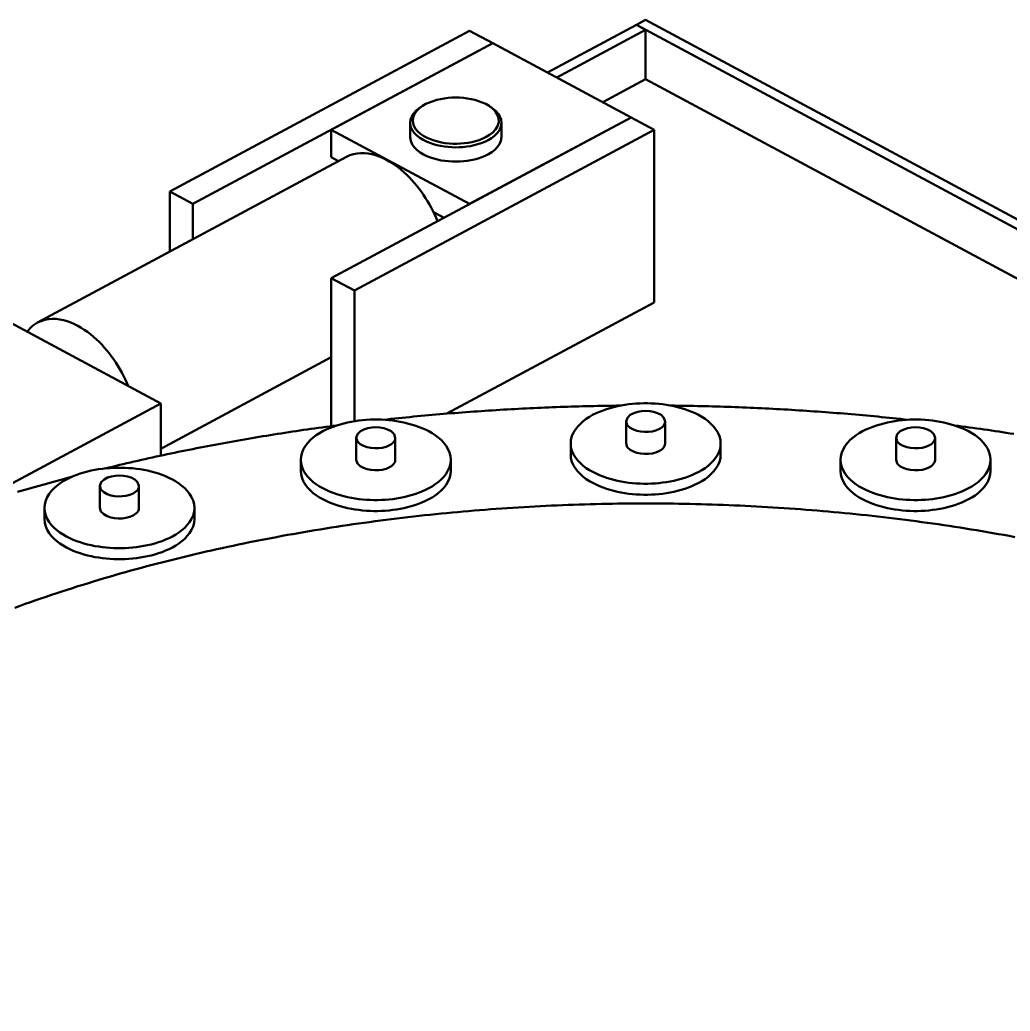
# Model space of a CAD drawing. Header units: millimetres. Extents: x 0 to 841, y 0 to 594.
# Drawn here: x 538.85 to 570.73, y 193 to 224.92 of the extents above; entities that cross this region are included whole.
import ezdxf

# ---------------------------------------------------------------- set-up
doc = ezdxf.new("R2010")
doc.units = ezdxf.units.MM
doc.layers.add('VIS', color=7, linetype='CONTINUOUS', lineweight=50)

msp = doc.modelspace()

# ---------------------------------------------------------------- linework, layer by layer
at = {"layer": 'VIS'}
for points in [[(555.84, 223.224), (558.703, 224.761)], [(558.703, 224.761), (559, 224.92)], [(558.703, 224.761), (634.703, 183.957)], [(558.703, 224.761), (559, 224.601)], [(559, 224.92), (635, 184.116)], [(553.333, 224.57), (543.685, 219.389)], [(553.333, 224.57), (554.076, 224.171)], [(556.137, 223.064), (559, 224.601)], [(559, 223.007), (559, 224.601)], [(554.076, 224.171), (544.427, 218.991)], [(554.076, 224.171), (548.88, 221.382)], [(554.076, 224.171), (558.529, 221.78)], [(557.622, 222.267), (559, 223.007)], [(559, 223.007), (572.789, 215.604)], [(553.957, 222.147), (553.85, 222.21), (553.737, 222.262), (553.621, 222.305), (553.502, 222.341), (553.381, 222.369), (553.259, 222.391), (553.136, 222.406), (553.012, 222.415), (552.888, 222.418), (552.764, 222.415), (552.64, 222.406), (552.517, 222.391), (552.395, 222.369), (552.274, 222.341), (552.155, 222.305), (552.039, 222.262), (551.927, 222.21), (551.819, 222.147)], [(551.755, 222.105), (551.669, 222.044), (551.591, 221.974), (551.523, 221.895), (551.468, 221.805), (551.431, 221.707), (551.419, 221.603)], [(551.819, 222.147), (551.721, 222.075), (551.633, 221.989), (551.562, 221.889), (551.516, 221.775), (551.503, 221.654), (551.528, 221.534), (551.583, 221.424), (551.661, 221.329), (551.753, 221.248), (551.854, 221.179), (551.962, 221.121), (552.075, 221.072), (552.191, 221.031), (552.309, 220.998), (552.429, 220.972), (552.551, 220.953), (552.673, 220.939), (552.796, 220.932), (552.918, 220.93), (553.041, 220.935), (553.164, 220.945), (553.285, 220.961), (553.406, 220.984), (553.525, 221.014), (553.643, 221.05), (553.757, 221.095), (553.868, 221.148)], [(551.819, 222.147), (551.755, 222.105)], [(551.788, 222.126), (551.783, 222.123), (551.777, 222.119), (551.771, 222.116), (551.766, 222.112), (551.76, 222.109), (551.755, 222.105)], [(553.868, 221.148), (553.978, 221.215), (554.08, 221.295), (554.168, 221.389), (554.235, 221.499), (554.27, 221.623), (554.266, 221.751), (554.223, 221.872), (554.152, 221.979), (554.06, 222.071), (553.957, 222.147)], [(553.957, 222.147), (554.022, 222.105)], [(554.022, 222.105), (554.016, 222.109), (554.011, 222.112), (554.005, 222.116), (553.999, 222.119), (553.994, 222.123), (553.988, 222.126)], [(554.358, 221.603), (554.345, 221.707), (554.309, 221.805), (554.254, 221.895), (554.185, 221.974), (554.107, 222.044), (554.022, 222.105)], [(558.529, 221.78), (548.88, 216.6)], [(551.419, 221.603), (551.435, 221.484), (551.482, 221.374), (551.551, 221.276), (551.636, 221.19), (551.731, 221.117), (551.834, 221.054), (551.941, 221), (552.053, 220.954), (552.167, 220.916), (552.283, 220.884), (552.401, 220.859), (552.52, 220.84), (552.639, 220.826), (552.759, 220.817), (552.879, 220.814), (553, 220.817), (553.12, 220.824), (553.24, 220.837), (553.359, 220.856), (553.476, 220.88), (553.593, 220.911), (553.707, 220.948), (553.819, 220.993), (553.927, 221.045)], [(551.419, 221.603), (551.419, 221.143)], [(558.529, 221.78), (553.333, 218.991)], [(553.927, 221.045), (554.033, 221.109), (554.131, 221.183), (554.219, 221.269), (554.291, 221.369), (554.34, 221.482), (554.358, 221.603)], [(554.358, 221.603), (554.358, 221.143)], [(558.529, 221.78), (559.271, 221.382)], [(548.88, 220.496), (548.88, 221.382)], [(548.88, 221.382), (553.333, 218.991)], [(559.271, 221.382), (549.623, 216.202)], [(559.271, 215.821), (559.271, 221.382)], [(551.849, 220.585), (551.743, 220.648), (551.645, 220.722), (551.557, 220.809), (551.485, 220.908), (551.436, 221.021), (551.419, 221.143)], [(554.358, 221.143), (554.341, 221.024), (554.294, 220.913), (554.225, 220.815), (554.14, 220.73), (554.045, 220.656), (553.942, 220.593), (553.835, 220.539), (553.723, 220.494), (553.609, 220.455), (553.493, 220.424), (553.376, 220.398), (553.257, 220.379), (553.137, 220.365), (553.017, 220.357), (552.897, 220.354), (552.776, 220.356), (552.656, 220.364), (552.537, 220.377), (552.418, 220.395), (552.3, 220.42), (552.184, 220.45), (552.069, 220.488), (551.957, 220.532), (551.849, 220.585)], [(552.302, 218.437), (552.255, 218.548), (552.206, 218.657), (552.153, 218.765), (552.098, 218.872), (552.04, 218.977), (551.979, 219.08), (551.916, 219.182), (551.849, 219.282), (551.781, 219.381), (551.709, 219.477), (551.635, 219.571), (551.558, 219.663), (551.478, 219.753), (551.396, 219.84), (551.311, 219.925), (551.223, 220.007), (551.132, 220.086), (551.039, 220.161), (550.942, 220.233), (550.843, 220.3), (550.741, 220.363), (550.636, 220.421), (550.528, 220.474), (550.417, 220.52), (550.304, 220.56), (550.188, 220.592), (550.071, 220.614), (549.951, 220.628), (549.831, 220.63), (549.712, 220.62), (549.594, 220.597), (549.48, 220.56), (549.371, 220.51)], [(539.425, 215.17), (549.371, 220.51)], [(548.88, 220.496), (549.113, 220.371)], [(543.685, 217.457), (543.685, 219.389)], [(543.685, 219.389), (544.427, 218.991)], [(544.427, 217.856), (544.427, 218.991)], [(552.171, 218.73), (552.509, 218.548)], [(536.115, 216.467), (543.388, 212.562)], [(548.88, 211.837), (548.88, 216.6)], [(548.88, 216.6), (549.623, 216.202)], [(549.623, 211.995), (549.623, 216.202)], [(559.271, 215.821), (552.598, 212.238)], [(539.425, 215.17), (539.36, 215.132), (539.298, 215.088), (539.239, 215.04), (539.184, 214.988), (539.133, 214.932), (539.085, 214.872)], [(542.347, 213.121), (542.299, 213.234), (542.247, 213.346), (542.192, 213.456), (542.135, 213.565), (542.075, 213.672), (542.011, 213.777), (541.945, 213.881), (541.876, 213.983), (541.804, 214.083), (541.73, 214.181), (541.653, 214.276), (541.572, 214.37), (541.489, 214.46), (541.403, 214.548), (541.315, 214.633), (541.223, 214.715), (541.128, 214.794), (541.031, 214.869), (540.93, 214.939), (540.826, 215.005), (540.719, 215.067), (540.61, 215.122), (540.497, 215.171), (540.381, 215.213), (540.263, 215.247), (540.143, 215.272), (540.021, 215.287), (539.898, 215.29), (539.775, 215.281), (539.654, 215.258), (539.537, 215.221), (539.425, 215.17)], [(543.388, 211.103), (548.88, 214.052)], [(538.166, 209.759), (543.388, 212.562)], [(543.388, 210.885), (543.388, 212.562)], [(558.182, 212.497), (558.061, 212.496), (557.939, 212.494), (557.818, 212.493), (557.697, 212.491), (557.576, 212.489), (557.454, 212.486), (557.333, 212.484), (557.212, 212.481), (557.091, 212.478), (556.97, 212.475), (556.848, 212.472), (556.727, 212.469), (556.606, 212.465), (556.485, 212.461), (556.364, 212.457), (556.243, 212.453), (556.121, 212.449), (556, 212.444), (555.879, 212.439), (555.758, 212.434), (555.637, 212.429), (555.516, 212.424), (555.395, 212.418), (555.274, 212.413), (555.152, 212.407), (555.031, 212.401), (554.91, 212.394), (554.789, 212.388), (554.668, 212.381), (554.547, 212.375), (554.426, 212.367), (554.305, 212.36), (554.184, 212.353), (554.063, 212.345), (553.942, 212.337), (553.821, 212.329), (553.7, 212.321), (553.579, 212.313), (553.458, 212.304), (553.337, 212.296), (553.216, 212.287), (553.096, 212.278), (552.975, 212.268), (552.854, 212.259), (552.733, 212.249), (552.612, 212.239), (552.491, 212.229), (552.371, 212.219), (552.25, 212.208), (552.129, 212.198), (552.008, 212.187), (551.888, 212.176), (551.767, 212.165), (551.646, 212.153), (551.525, 212.142), (551.405, 212.13), (551.284, 212.118), (551.164, 212.106), (551.043, 212.093), (550.922, 212.081), (550.802, 212.068), (550.681, 212.055), (550.561, 212.042)], [(561.414, 211.278), (561.404, 211.399), (561.373, 211.517), (561.324, 211.628), (561.261, 211.732), (561.186, 211.828), (561.102, 211.915), (561.01, 211.995), (560.913, 212.068), (560.811, 212.135), (560.706, 212.195), (560.597, 212.25), (560.486, 212.299), (560.373, 212.344), (560.258, 212.384), (560.142, 212.42), (560.024, 212.452), (559.906, 212.479), (559.786, 212.503), (559.667, 212.524), (559.546, 212.54), (559.425, 212.554), (559.304, 212.564), (559.182, 212.57), (559.061, 212.574), (558.939, 212.574), (558.818, 212.57), (558.696, 212.564), (558.575, 212.554), (558.454, 212.54), (558.333, 212.524), (558.214, 212.503), (558.094, 212.479), (557.976, 212.452), (557.858, 212.42), (557.742, 212.384), (557.627, 212.344), (557.514, 212.299), (557.403, 212.25), (557.294, 212.195), (557.189, 212.135), (557.087, 212.068), (556.99, 211.995), (556.898, 211.915), (556.814, 211.828), (556.739, 211.732), (556.676, 211.628), (556.627, 211.517), (556.596, 211.399), (556.586, 211.278)], [(559.63, 211.986), (559.588, 212.107), (559.495, 212.196), (559.38, 212.256), (559.257, 212.295), (559.129, 212.317), (559, 212.324), (558.871, 212.317), (558.743, 212.295), (558.62, 212.256), (558.505, 212.196), (558.412, 212.107), (558.37, 211.986)], [(567.439, 212.042), (567.319, 212.055), (567.198, 212.068), (567.078, 212.081), (566.957, 212.093), (566.836, 212.106), (566.716, 212.118), (566.595, 212.13), (566.475, 212.142), (566.354, 212.153), (566.233, 212.165), (566.112, 212.176), (565.992, 212.187), (565.871, 212.198), (565.75, 212.208), (565.629, 212.219), (565.509, 212.229), (565.388, 212.239), (565.267, 212.249), (565.146, 212.259), (565.025, 212.268), (564.904, 212.278), (564.784, 212.287), (564.663, 212.296), (564.542, 212.304), (564.421, 212.313), (564.3, 212.321), (564.179, 212.329), (564.058, 212.337), (563.937, 212.345), (563.816, 212.353), (563.695, 212.36), (563.574, 212.367), (563.453, 212.375), (563.332, 212.381), (563.211, 212.388), (563.09, 212.394), (562.969, 212.401), (562.848, 212.407), (562.726, 212.413), (562.605, 212.418), (562.484, 212.424), (562.363, 212.429), (562.242, 212.434), (562.121, 212.439), (562, 212.444), (561.879, 212.449), (561.757, 212.453), (561.636, 212.457), (561.515, 212.461), (561.394, 212.465), (561.273, 212.469), (561.152, 212.472), (561.03, 212.475), (560.909, 212.478), (560.788, 212.481), (560.667, 212.484), (560.546, 212.486), (560.424, 212.489), (560.303, 212.491), (560.182, 212.493), (560.061, 212.494), (559.939, 212.496), (559.818, 212.497)], [(552.726, 210.752), (552.715, 210.873), (552.684, 210.991), (552.636, 211.102), (552.573, 211.206), (552.498, 211.302), (552.414, 211.39), (552.322, 211.47), (552.225, 211.543), (552.123, 211.609), (552.017, 211.67), (551.909, 211.724), (551.797, 211.774), (551.684, 211.819), (551.569, 211.859), (551.453, 211.894), (551.336, 211.926), (551.217, 211.954), (551.098, 211.978), (550.978, 211.998), (550.858, 212.015), (550.737, 212.028), (550.615, 212.038), (550.494, 212.045), (550.372, 212.048), (550.251, 212.048), (550.129, 212.045), (550.008, 212.038), (549.886, 212.028), (549.765, 212.015), (549.645, 211.998), (549.525, 211.978), (549.406, 211.954), (549.287, 211.926), (549.17, 211.894), (549.054, 211.859), (548.939, 211.819), (548.826, 211.774), (548.715, 211.724), (548.606, 211.67), (548.5, 211.609), (548.398, 211.543), (548.301, 211.47), (548.21, 211.39), (548.125, 211.302), (548.05, 211.206), (547.987, 211.102), (547.939, 210.991), (547.908, 210.873), (547.897, 210.752)], [(558.37, 211.986), (558.408, 211.871), (558.496, 211.784), (558.604, 211.724), (558.721, 211.683), (558.842, 211.659), (558.965, 211.649), (559.089, 211.652), (559.212, 211.668), (559.332, 211.699), (559.445, 211.747)], [(558.37, 211.986), (558.37, 211.278)], [(559.445, 211.747), (559.491, 211.774), (559.533, 211.806), (559.57, 211.843), (559.601, 211.886), (559.622, 211.934), (559.63, 211.986)], [(559.63, 211.986), (559.63, 211.278)], [(570.103, 210.752), (570.092, 210.873), (570.061, 210.991), (570.013, 211.102), (569.95, 211.206), (569.875, 211.302), (569.79, 211.39), (569.699, 211.47), (569.602, 211.543), (569.5, 211.609), (569.394, 211.67), (569.285, 211.724), (569.174, 211.774), (569.061, 211.819), (568.946, 211.859), (568.83, 211.894), (568.713, 211.926), (568.594, 211.954), (568.475, 211.978), (568.355, 211.998), (568.235, 212.015), (568.114, 212.028), (567.992, 212.038), (567.871, 212.045), (567.749, 212.048), (567.628, 212.048), (567.506, 212.045), (567.385, 212.038), (567.263, 212.028), (567.142, 212.015), (567.022, 211.998), (566.902, 211.978), (566.783, 211.954), (566.664, 211.926), (566.547, 211.894), (566.431, 211.859), (566.316, 211.819), (566.203, 211.774), (566.091, 211.724), (565.983, 211.67), (565.877, 211.609), (565.775, 211.543), (565.678, 211.47), (565.586, 211.39), (565.502, 211.302), (565.427, 211.206), (565.364, 211.102), (565.316, 210.991), (565.285, 210.873), (565.274, 210.752)], [(549.06, 211.861), (548.941, 211.845), (548.821, 211.829), (548.702, 211.813), (548.583, 211.797), (548.463, 211.78), (548.344, 211.763), (548.224, 211.747), (548.105, 211.729), (547.986, 211.712), (547.867, 211.695), (547.747, 211.677), (547.628, 211.659), (547.509, 211.641), (547.39, 211.623), (547.271, 211.604), (547.152, 211.585), (547.033, 211.567), (546.914, 211.547), (546.795, 211.528), (546.676, 211.509), (546.557, 211.489), (546.438, 211.469), (546.319, 211.449), (546.2, 211.429), (546.082, 211.408), (545.963, 211.387), (545.844, 211.366), (545.725, 211.345), (545.607, 211.324), (545.488, 211.302), (545.37, 211.281), (545.251, 211.259), (545.133, 211.237), (545.014, 211.214), (544.896, 211.192), (544.777, 211.169), (544.659, 211.146), (544.541, 211.123), (544.423, 211.099), (544.304, 211.076), (544.186, 211.052), (544.068, 211.028), (543.95, 211.004), (543.832, 210.979), (543.714, 210.955), (543.596, 210.93), (543.478, 210.905), (543.36, 210.879), (543.243, 210.854), (543.125, 210.828), (543.007, 210.802), (542.889, 210.776), (542.772, 210.75), (542.654, 210.723), (542.537, 210.696), (542.419, 210.669), (542.302, 210.642), (542.184, 210.615), (542.067, 210.587), (541.95, 210.559), (541.833, 210.531), (541.715, 210.503), (541.598, 210.474)], [(550.941, 211.461), (550.9, 211.581), (550.806, 211.67), (550.692, 211.73), (550.568, 211.769), (550.441, 211.792), (550.312, 211.799), (550.182, 211.792), (550.055, 211.769), (549.931, 211.73), (549.817, 211.67), (549.723, 211.581), (549.682, 211.461)], [(568.318, 211.461), (568.277, 211.581), (568.183, 211.67), (568.069, 211.73), (567.945, 211.769), (567.818, 211.792), (567.688, 211.799), (567.559, 211.792), (567.432, 211.769), (567.308, 211.73), (567.194, 211.67), (567.1, 211.581), (567.059, 211.461)], [(570.848, 211.585), (570.729, 211.604), (570.61, 211.623), (570.491, 211.641), (570.372, 211.659), (570.253, 211.677), (570.133, 211.695), (570.014, 211.712), (569.895, 211.729), (569.776, 211.747), (569.656, 211.763), (569.537, 211.78), (569.417, 211.797), (569.298, 211.813), (569.179, 211.829), (569.059, 211.845), (568.94, 211.861)], [(549.682, 211.461), (549.72, 211.345), (549.807, 211.258), (549.915, 211.198), (550.032, 211.158), (550.154, 211.133), (550.277, 211.123), (550.401, 211.126), (550.523, 211.142), (550.643, 211.173), (550.757, 211.222)], [(549.682, 211.461), (549.682, 210.752)], [(550.757, 211.222), (550.802, 211.249), (550.844, 211.281), (550.882, 211.318), (550.913, 211.36), (550.934, 211.409), (550.941, 211.461)], [(550.941, 211.461), (550.941, 210.752)], [(567.059, 211.461), (567.097, 211.345), (567.184, 211.258), (567.292, 211.198), (567.409, 211.158), (567.53, 211.133), (567.654, 211.123), (567.778, 211.126), (567.9, 211.142), (568.02, 211.173), (568.134, 211.222)], [(567.059, 211.461), (567.059, 210.752)], [(568.134, 211.222), (568.179, 211.249), (568.221, 211.281), (568.259, 211.318), (568.29, 211.36), (568.311, 211.409), (568.318, 211.461)], [(568.318, 211.461), (568.318, 210.752)], [(556.586, 211.278), (556.596, 211.157), (556.627, 211.039), (556.676, 210.928), (556.739, 210.824), (556.814, 210.728), (556.898, 210.64), (556.99, 210.56), (557.087, 210.487), (557.189, 210.421), (557.295, 210.361), (557.403, 210.306), (557.515, 210.256), (557.628, 210.212), (557.743, 210.172), (557.859, 210.136), (557.976, 210.104), (558.095, 210.076), (558.214, 210.052), (558.334, 210.032), (558.455, 210.015), (558.576, 210.002), (558.697, 209.992), (558.818, 209.986), (558.94, 209.982), (559.062, 209.982), (559.183, 209.986), (559.305, 209.992), (559.426, 210.002), (559.547, 210.016), (559.668, 210.032), (559.788, 210.053), (559.907, 210.077), (560.025, 210.105), (560.143, 210.136), (560.259, 210.172), (560.374, 210.212), (560.487, 210.257), (560.598, 210.307), (560.707, 210.361)], [(556.586, 211.278), (556.586, 210.924)], [(558.37, 211.278), (558.408, 211.162), (558.496, 211.075), (558.604, 211.015), (558.721, 210.975), (558.842, 210.951), (558.965, 210.94), (559.089, 210.943), (559.212, 210.96), (559.332, 210.99), (559.445, 211.039)], [(559.445, 211.039), (559.491, 211.066), (559.533, 211.098), (559.57, 211.135), (559.601, 211.177), (559.622, 211.226), (559.63, 211.278)], [(560.707, 210.361), (560.812, 210.422), (560.914, 210.488), (561.011, 210.561), (561.103, 210.641), (561.187, 210.729), (561.262, 210.825), (561.325, 210.928), (561.373, 211.04), (561.404, 211.157), (561.414, 211.278)], [(561.414, 211.278), (561.414, 210.924)], [(547.897, 210.752), (547.908, 210.631), (547.939, 210.514), (547.987, 210.402), (548.05, 210.298), (548.125, 210.203), (548.21, 210.115), (548.301, 210.035), (548.399, 209.962), (548.501, 209.895), (548.606, 209.835), (548.715, 209.78), (548.826, 209.731), (548.939, 209.686), (549.054, 209.646), (549.17, 209.61), (549.288, 209.579), (549.406, 209.551), (549.526, 209.527), (549.646, 209.507), (549.766, 209.49), (549.887, 209.476), (550.009, 209.466), (550.13, 209.46), (550.252, 209.457), (550.373, 209.457), (550.495, 209.46), (550.617, 209.467), (550.738, 209.477), (550.859, 209.49), (550.979, 209.507), (551.099, 209.527), (551.219, 209.551), (551.337, 209.579), (551.455, 209.611), (551.571, 209.647), (551.686, 209.687), (551.799, 209.731), (551.91, 209.781), (552.019, 209.836)], [(547.897, 210.752), (547.897, 210.398)], [(549.682, 210.752), (549.72, 210.637), (549.807, 210.55), (549.915, 210.49), (550.032, 210.449), (550.154, 210.425), (550.277, 210.415), (550.401, 210.418), (550.523, 210.434), (550.643, 210.465), (550.757, 210.513)], [(550.757, 210.513), (550.802, 210.54), (550.844, 210.572), (550.882, 210.609), (550.913, 210.652), (550.934, 210.7), (550.941, 210.752)], [(552.019, 209.836), (552.124, 209.896), (552.226, 209.963), (552.323, 210.036), (552.414, 210.116), (552.498, 210.203), (552.573, 210.299), (552.636, 210.403), (552.684, 210.514), (552.715, 210.631), (552.726, 210.752)], [(552.726, 210.752), (552.726, 210.398)], [(556.586, 210.924), (556.596, 210.803), (556.627, 210.685), (556.676, 210.574), (556.739, 210.47), (556.814, 210.374), (556.898, 210.286), (556.99, 210.206), (557.087, 210.133), (557.189, 210.067), (557.295, 210.006), (557.403, 209.952), (557.515, 209.902), (557.628, 209.857), (557.743, 209.817), (557.859, 209.782), (557.976, 209.75), (558.095, 209.722), (558.214, 209.698), (558.334, 209.678), (558.455, 209.661), (558.576, 209.648), (558.697, 209.638), (558.818, 209.631), (558.94, 209.628), (559.062, 209.628), (559.183, 209.631), (559.305, 209.638), (559.426, 209.648), (559.547, 209.661), (559.668, 209.678), (559.788, 209.699), (559.907, 209.723), (560.025, 209.75), (560.143, 209.782), (560.259, 209.818), (560.374, 209.858), (560.487, 209.903), (560.598, 209.952), (560.707, 210.007)], [(560.707, 210.007), (560.812, 210.068), (560.914, 210.134), (561.011, 210.207), (561.103, 210.287), (561.187, 210.375), (561.262, 210.47), (561.325, 210.574), (561.373, 210.685), (561.404, 210.803), (561.414, 210.924)], [(565.274, 210.752), (565.285, 210.631), (565.316, 210.514), (565.364, 210.402), (565.427, 210.298), (565.502, 210.203), (565.587, 210.115), (565.678, 210.035), (565.776, 209.962), (565.877, 209.895), (565.983, 209.835), (566.092, 209.78), (566.203, 209.731), (566.316, 209.686), (566.431, 209.646), (566.547, 209.61), (566.665, 209.579), (566.783, 209.551), (566.903, 209.527), (567.023, 209.507), (567.143, 209.49), (567.264, 209.476), (567.385, 209.466), (567.507, 209.46), (567.629, 209.457), (567.75, 209.457), (567.872, 209.46), (567.993, 209.467), (568.115, 209.477), (568.236, 209.49), (568.356, 209.507), (568.476, 209.527), (568.595, 209.551), (568.714, 209.579), (568.831, 209.611), (568.948, 209.647), (569.063, 209.687), (569.176, 209.731), (569.287, 209.781), (569.395, 209.836)], [(565.274, 210.752), (565.274, 210.398)], [(567.059, 210.752), (567.097, 210.637), (567.184, 210.55), (567.292, 210.49), (567.409, 210.449), (567.53, 210.425), (567.654, 210.415), (567.778, 210.418), (567.9, 210.434), (568.02, 210.465), (568.134, 210.513)], [(568.134, 210.513), (568.179, 210.54), (568.221, 210.572), (568.259, 210.609), (568.29, 210.652), (568.311, 210.7), (568.318, 210.752)], [(569.395, 209.836), (569.501, 209.896), (569.603, 209.963), (569.7, 210.036), (569.791, 210.116), (569.875, 210.203), (569.95, 210.299), (570.013, 210.403), (570.061, 210.514), (570.092, 210.631), (570.103, 210.752)], [(570.103, 210.752), (570.103, 210.398)], [(544.473, 209.202), (544.462, 209.323), (544.432, 209.441), (544.383, 209.552), (544.32, 209.656), (544.245, 209.752), (544.161, 209.839), (544.069, 209.919), (543.972, 209.992), (543.87, 210.059), (543.764, 210.119), (543.656, 210.174), (543.545, 210.223), (543.432, 210.268), (543.317, 210.308), (543.2, 210.344), (543.083, 210.376), (542.965, 210.403), (542.845, 210.427), (542.725, 210.448), (542.605, 210.464), (542.484, 210.478), (542.363, 210.488), (542.241, 210.494), (542.12, 210.498), (541.998, 210.498), (541.876, 210.494), (541.755, 210.488), (541.634, 210.478), (541.513, 210.464), (541.392, 210.448), (541.272, 210.427), (541.153, 210.403), (541.035, 210.376), (540.917, 210.344), (540.801, 210.308), (540.686, 210.268), (540.573, 210.223), (540.462, 210.174), (540.353, 210.119), (540.248, 210.059), (540.146, 209.992), (540.048, 209.919), (539.957, 209.839), (539.873, 209.752), (539.798, 209.656), (539.734, 209.552), (539.686, 209.441), (539.655, 209.323), (539.645, 209.202)], [(547.897, 210.398), (547.908, 210.277), (547.939, 210.159), (547.987, 210.048), (548.05, 209.944), (548.125, 209.848), (548.21, 209.761), (548.301, 209.68), (548.399, 209.608), (548.501, 209.541), (548.606, 209.481), (548.715, 209.426), (548.826, 209.376), (548.939, 209.332), (549.054, 209.292), (549.17, 209.256), (549.288, 209.224), (549.406, 209.197), (549.526, 209.173), (549.646, 209.152), (549.766, 209.136), (549.887, 209.122), (550.009, 209.112), (550.13, 209.106), (550.252, 209.102), (550.373, 209.102), (550.495, 209.106), (550.617, 209.112), (550.738, 209.122), (550.859, 209.136), (550.979, 209.153), (551.099, 209.173), (551.219, 209.197), (551.337, 209.225), (551.455, 209.257), (551.571, 209.292), (551.686, 209.332), (551.799, 209.377), (551.91, 209.427), (552.019, 209.482)], [(552.019, 209.482), (552.124, 209.542), (552.226, 209.608), (552.323, 209.681), (552.414, 209.761), (552.498, 209.849), (552.573, 209.945), (552.636, 210.048), (552.684, 210.16), (552.715, 210.277), (552.726, 210.398)], [(565.274, 210.398), (565.285, 210.277), (565.316, 210.159), (565.364, 210.048), (565.427, 209.944), (565.502, 209.848), (565.587, 209.761), (565.678, 209.68), (565.776, 209.608), (565.877, 209.541), (565.983, 209.481), (566.092, 209.426), (566.203, 209.376), (566.316, 209.332), (566.431, 209.292), (566.547, 209.256), (566.665, 209.224), (566.783, 209.197), (566.903, 209.173), (567.023, 209.152), (567.143, 209.136), (567.264, 209.122), (567.385, 209.112), (567.507, 209.106), (567.629, 209.102), (567.75, 209.102), (567.872, 209.106), (567.993, 209.112), (568.115, 209.122), (568.236, 209.136), (568.356, 209.153), (568.476, 209.173), (568.595, 209.197), (568.714, 209.225), (568.831, 209.257), (568.948, 209.292), (569.063, 209.332), (569.176, 209.377), (569.287, 209.427), (569.395, 209.482)], [(569.395, 209.482), (569.501, 209.542), (569.603, 209.608), (569.7, 209.681), (569.791, 209.761), (569.875, 209.849), (569.95, 209.945), (570.013, 210.048), (570.061, 210.16), (570.092, 210.277), (570.103, 210.398)], [(540.52, 210.201), (540.404, 210.17), (540.287, 210.139), (540.171, 210.108), (540.055, 210.076), (539.94, 210.045), (539.824, 210.013), (539.708, 209.981), (539.592, 209.949), (539.476, 209.916), (539.361, 209.883), (539.245, 209.851), (539.13, 209.817), (539.014, 209.784), (538.899, 209.75), (538.784, 209.716)], [(542.689, 209.91), (542.647, 210.031), (542.554, 210.12), (542.439, 210.18), (542.316, 210.219), (542.188, 210.241), (542.059, 210.248), (541.929, 210.241), (541.802, 210.219), (541.678, 210.18), (541.564, 210.12), (541.47, 210.031), (541.429, 209.91)], [(541.429, 209.91), (541.467, 209.794), (541.555, 209.708), (541.662, 209.648), (541.779, 209.607), (541.901, 209.583), (542.024, 209.573), (542.148, 209.576), (542.27, 209.592), (542.39, 209.623), (542.504, 209.671)], [(541.429, 209.91), (541.429, 209.202)], [(542.504, 209.671), (542.549, 209.698), (542.592, 209.73), (542.629, 209.767), (542.66, 209.81), (542.681, 209.858), (542.689, 209.91)], [(542.689, 209.91), (542.689, 209.202)], [(570.881, 208.266), (570.706, 208.299), (570.53, 208.331), (570.355, 208.362), (570.179, 208.393), (570.004, 208.424), (569.828, 208.454), (569.652, 208.483), (569.476, 208.512), (569.3, 208.54), (569.124, 208.568), (568.948, 208.596), (568.771, 208.622), (568.595, 208.649), (568.419, 208.675), (568.242, 208.7), (568.066, 208.725), (567.889, 208.749), (567.712, 208.773), (567.535, 208.796), (567.359, 208.819), (567.182, 208.842), (567.005, 208.863), (566.828, 208.885), (566.651, 208.906), (566.473, 208.926), (566.296, 208.946), (566.119, 208.965), (565.942, 208.984), (565.764, 209.003), (565.587, 209.021), (565.409, 209.038), (565.232, 209.055), (565.054, 209.071), (564.877, 209.087), (564.699, 209.103), (564.521, 209.118), (564.344, 209.132), (564.166, 209.146), (563.988, 209.16), (563.81, 209.173), (563.632, 209.186), (563.455, 209.198), (563.277, 209.209), (563.099, 209.221), (562.921, 209.231), (562.743, 209.241), (562.565, 209.251), (562.387, 209.26), (562.208, 209.269), (562.03, 209.277), (561.852, 209.285), (561.674, 209.293), (561.496, 209.299), (561.318, 209.306), (561.139, 209.312), (560.961, 209.317), (560.783, 209.322), (560.605, 209.327), (560.426, 209.331), (560.248, 209.334), (560.07, 209.337), (559.892, 209.34), (559.713, 209.342), (559.535, 209.344), (559.357, 209.345), (559.178, 209.346), (559, 209.346), (558.822, 209.346), (558.643, 209.345), (558.465, 209.344), (558.287, 209.342), (558.108, 209.34), (557.93, 209.337), (557.752, 209.334), (557.574, 209.331), (557.395, 209.327), (557.217, 209.322), (557.039, 209.317), (556.861, 209.312), (556.682, 209.306), (556.504, 209.299), (556.326, 209.293), (556.148, 209.285), (555.97, 209.277), (555.792, 209.269), (555.613, 209.26), (555.435, 209.251), (555.257, 209.241), (555.079, 209.231), (554.901, 209.221), (554.723, 209.209), (554.545, 209.198), (554.368, 209.186), (554.19, 209.173), (554.012, 209.16), (553.834, 209.146), (553.656, 209.132), (553.479, 209.118), (553.301, 209.103), (553.123, 209.087), (552.946, 209.071), (552.768, 209.055), (552.591, 209.038), (552.413, 209.021), (552.236, 209.003), (552.058, 208.984), (551.881, 208.965), (551.704, 208.946), (551.527, 208.926), (551.349, 208.906), (551.172, 208.885), (550.995, 208.863), (550.818, 208.842), (550.641, 208.819), (550.465, 208.796), (550.288, 208.773), (550.111, 208.749), (549.934, 208.725), (549.758, 208.7), (549.581, 208.675), (549.405, 208.649), (549.229, 208.622), (549.052, 208.596), (548.876, 208.568), (548.7, 208.54), (548.524, 208.512), (548.348, 208.483), (548.172, 208.454), (547.996, 208.424), (547.821, 208.393), (547.645, 208.362), (547.47, 208.331), (547.294, 208.299), (547.119, 208.266), (546.944, 208.233), (546.768, 208.2), (546.593, 208.166), (546.419, 208.131), (546.244, 208.096), (546.069, 208.06), (545.894, 208.024), (545.72, 207.987), (545.546, 207.95), (545.371, 207.912), (545.197, 207.873), (545.023, 207.835), (544.849, 207.795), (544.676, 207.755), (544.502, 207.714), (544.328, 207.673), (544.155, 207.632), (543.982, 207.589), (543.809, 207.547), (543.636, 207.503), (543.463, 207.459), (543.29, 207.415), (543.118, 207.37), (542.945, 207.324), (542.773, 207.278), (542.601, 207.231), (542.429, 207.184), (542.257, 207.136), (542.086, 207.087), (541.914, 207.038), (541.743, 206.988), (541.572, 206.938), (541.401, 206.887), (541.23, 206.836), (541.06, 206.784), (540.89, 206.731), (540.719, 206.678), (540.549, 206.624), (540.38, 206.569), (540.21, 206.514), (540.041, 206.458), (539.872, 206.402), (539.703, 206.345), (539.534, 206.287), (539.365, 206.229), (539.197, 206.17), (539.029, 206.111), (538.861, 206.05), (538.693, 205.99)], [(570.881, 208.266), (570.706, 208.299), (570.53, 208.331), (570.355, 208.362), (570.179, 208.393), (570.004, 208.424), (569.828, 208.454), (569.652, 208.483), (569.476, 208.512), (569.3, 208.54), (569.124, 208.568), (568.948, 208.596), (568.771, 208.622), (568.595, 208.649), (568.419, 208.675), (568.242, 208.7), (568.066, 208.725), (567.889, 208.749), (567.712, 208.773), (567.535, 208.796), (567.359, 208.819), (567.182, 208.842), (567.005, 208.863), (566.828, 208.885), (566.651, 208.906), (566.473, 208.926), (566.296, 208.946), (566.119, 208.965), (565.942, 208.984), (565.764, 209.003), (565.587, 209.021), (565.409, 209.038), (565.232, 209.055), (565.054, 209.071), (564.877, 209.087), (564.699, 209.103), (564.521, 209.118), (564.344, 209.132), (564.166, 209.146), (563.988, 209.16), (563.81, 209.173), (563.632, 209.186), (563.455, 209.198), (563.277, 209.209), (563.099, 209.221), (562.921, 209.231), (562.743, 209.241), (562.565, 209.251), (562.387, 209.26), (562.208, 209.269), (562.03, 209.277), (561.852, 209.285), (561.674, 209.293), (561.496, 209.299), (561.318, 209.306), (561.139, 209.312), (560.961, 209.317), (560.783, 209.322), (560.605, 209.327), (560.426, 209.331), (560.248, 209.334), (560.07, 209.337), (559.892, 209.34), (559.713, 209.342), (559.535, 209.344), (559.357, 209.345), (559.178, 209.346), (559, 209.346), (558.822, 209.346), (558.643, 209.345), (558.465, 209.344), (558.287, 209.342), (558.108, 209.34), (557.93, 209.337), (557.752, 209.334), (557.574, 209.331), (557.395, 209.327), (557.217, 209.322), (557.039, 209.317), (556.861, 209.312), (556.682, 209.306), (556.504, 209.299), (556.326, 209.293), (556.148, 209.285), (555.97, 209.277), (555.792, 209.269), (555.613, 209.26), (555.435, 209.251), (555.257, 209.241), (555.079, 209.231), (554.901, 209.221), (554.723, 209.209), (554.545, 209.198), (554.368, 209.186), (554.19, 209.173), (554.012, 209.16), (553.834, 209.146), (553.656, 209.132), (553.479, 209.118), (553.301, 209.103), (553.123, 209.087), (552.946, 209.071), (552.768, 209.055), (552.591, 209.038), (552.413, 209.021), (552.236, 209.003), (552.058, 208.984), (551.881, 208.965), (551.704, 208.946), (551.527, 208.926), (551.349, 208.906), (551.172, 208.885), (550.995, 208.863), (550.818, 208.842), (550.641, 208.819), (550.465, 208.796), (550.288, 208.773), (550.111, 208.749), (549.934, 208.725), (549.758, 208.7), (549.581, 208.675), (549.405, 208.649), (549.229, 208.622), (549.052, 208.596), (548.876, 208.568), (548.7, 208.54), (548.524, 208.512), (548.348, 208.483), (548.172, 208.454), (547.996, 208.424), (547.821, 208.393), (547.645, 208.362), (547.47, 208.331), (547.294, 208.299), (547.119, 208.266), (546.944, 208.233), (546.768, 208.2), (546.593, 208.166), (546.419, 208.131), (546.244, 208.096), (546.069, 208.06), (545.894, 208.024), (545.72, 207.987), (545.546, 207.95), (545.371, 207.912), (545.197, 207.873), (545.023, 207.835), (544.849, 207.795), (544.676, 207.755), (544.502, 207.714), (544.328, 207.673), (544.155, 207.632), (543.982, 207.589), (543.809, 207.547), (543.636, 207.503), (543.463, 207.459), (543.29, 207.415), (543.118, 207.37), (542.945, 207.324), (542.773, 207.278), (542.601, 207.231), (542.429, 207.184), (542.257, 207.136), (542.086, 207.087), (541.914, 207.038), (541.743, 206.988), (541.572, 206.938), (541.401, 206.887), (541.23, 206.836), (541.06, 206.784), (540.89, 206.731), (540.719, 206.678), (540.549, 206.624), (540.38, 206.569), (540.21, 206.514), (540.041, 206.458), (539.872, 206.402), (539.703, 206.345), (539.534, 206.287), (539.365, 206.229), (539.197, 206.17), (539.029, 206.111), (538.861, 206.05), (538.693, 205.99)], [(539.645, 209.202), (539.655, 209.081), (539.686, 208.963), (539.734, 208.852), (539.798, 208.748), (539.873, 208.652), (539.957, 208.564), (540.049, 208.484), (540.146, 208.411), (540.248, 208.345), (540.353, 208.285), (540.462, 208.23), (540.573, 208.18), (540.686, 208.136), (540.801, 208.095), (540.918, 208.06), (541.035, 208.028), (541.154, 208), (541.273, 207.976), (541.393, 207.956), (541.514, 207.939), (541.634, 207.926), (541.756, 207.916), (541.877, 207.909), (541.999, 207.906), (542.121, 207.906), (542.242, 207.91), (542.364, 207.916), (542.485, 207.926), (542.606, 207.94), (542.727, 207.956), (542.846, 207.977), (542.966, 208.001), (543.084, 208.029), (543.202, 208.06), (543.318, 208.096), (543.433, 208.136), (543.546, 208.181), (543.657, 208.231), (543.766, 208.285)], [(539.645, 209.202), (539.645, 208.848)], [(541.429, 209.202), (541.467, 209.086), (541.555, 208.999), (541.662, 208.939), (541.779, 208.899), (541.901, 208.875), (542.024, 208.864), (542.148, 208.867), (542.27, 208.883), (542.39, 208.914), (542.504, 208.963)], [(542.504, 208.963), (542.549, 208.99), (542.592, 209.022), (542.629, 209.059), (542.66, 209.101), (542.681, 209.15), (542.689, 209.202)], [(543.766, 208.285), (543.871, 208.346), (543.973, 208.412), (544.07, 208.485), (544.161, 208.565), (544.246, 208.653), (544.32, 208.748), (544.383, 208.852), (544.432, 208.964), (544.462, 209.081), (544.473, 209.202)], [(544.473, 209.202), (544.473, 208.848)], [(539.645, 208.848), (539.655, 208.727), (539.686, 208.609), (539.734, 208.498), (539.798, 208.394), (539.873, 208.298), (539.957, 208.21), (540.049, 208.13), (540.146, 208.057), (540.248, 207.991), (540.353, 207.93), (540.462, 207.876), (540.573, 207.826), (540.686, 207.781), (540.801, 207.741), (540.918, 207.706), (541.035, 207.674), (541.154, 207.646), (541.273, 207.622), (541.393, 207.602), (541.514, 207.585), (541.634, 207.572), (541.756, 207.562), (541.877, 207.555), (541.999, 207.552), (542.121, 207.552), (542.242, 207.555), (542.364, 207.562), (542.485, 207.572), (542.606, 207.585), (542.727, 207.602), (542.846, 207.623), (542.966, 207.647), (543.084, 207.674), (543.202, 207.706), (543.318, 207.742), (543.433, 207.782), (543.546, 207.827), (543.657, 207.876), (543.766, 207.931)], [(543.766, 207.931), (543.871, 207.992), (543.973, 208.058), (544.07, 208.131), (544.161, 208.211), (544.246, 208.299), (544.32, 208.394), (544.383, 208.498), (544.432, 208.609), (544.462, 208.727), (544.473, 208.848)]]:
    msp.add_lwpolyline(points, dxfattribs=at)

doc.saveas('drawing.dxf')
